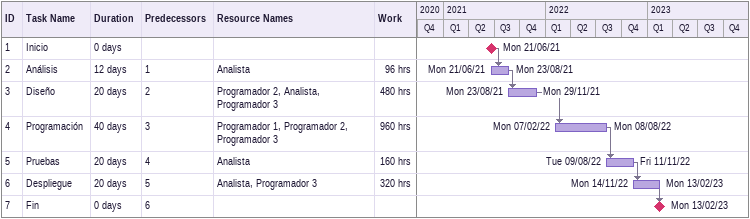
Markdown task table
| ID | Task | Duration | Start | Finish | Predecessors | Resources | Work (h) |
|---|---|---|---|---|---|---|---|
| 1 | Inicio | 0d | 2021-06-21 | 2021-06-21 |  |  |  |
| 2 | Análisis | 12d | 2021-06-21 | 2021-08-23 | 1 | Analista | 96 |
| 3 | Diseño | 20d | 2021-08-23 | 2021-11-29 | 2 | Programador 2, Analista, Programador 3 | 480 |
| 4 | Programación | 40d | 2022-02-07 | 2022-08-08 | 3 | Programador 1, Programador 2, Programador 3 | 960 |
| 5 | Pruebas | 20d | 2022-08-09 | 2022-11-11 | 4 | Analista | 160 |
| 6 | Despliegue | 20d | 2022-11-14 | 2023-02-13 | 5 | Analista, Programador 3 | 320 |
| 7 | Fin | 0d | 2023-02-13 | 2023-02-13 | 6 |  |  |
